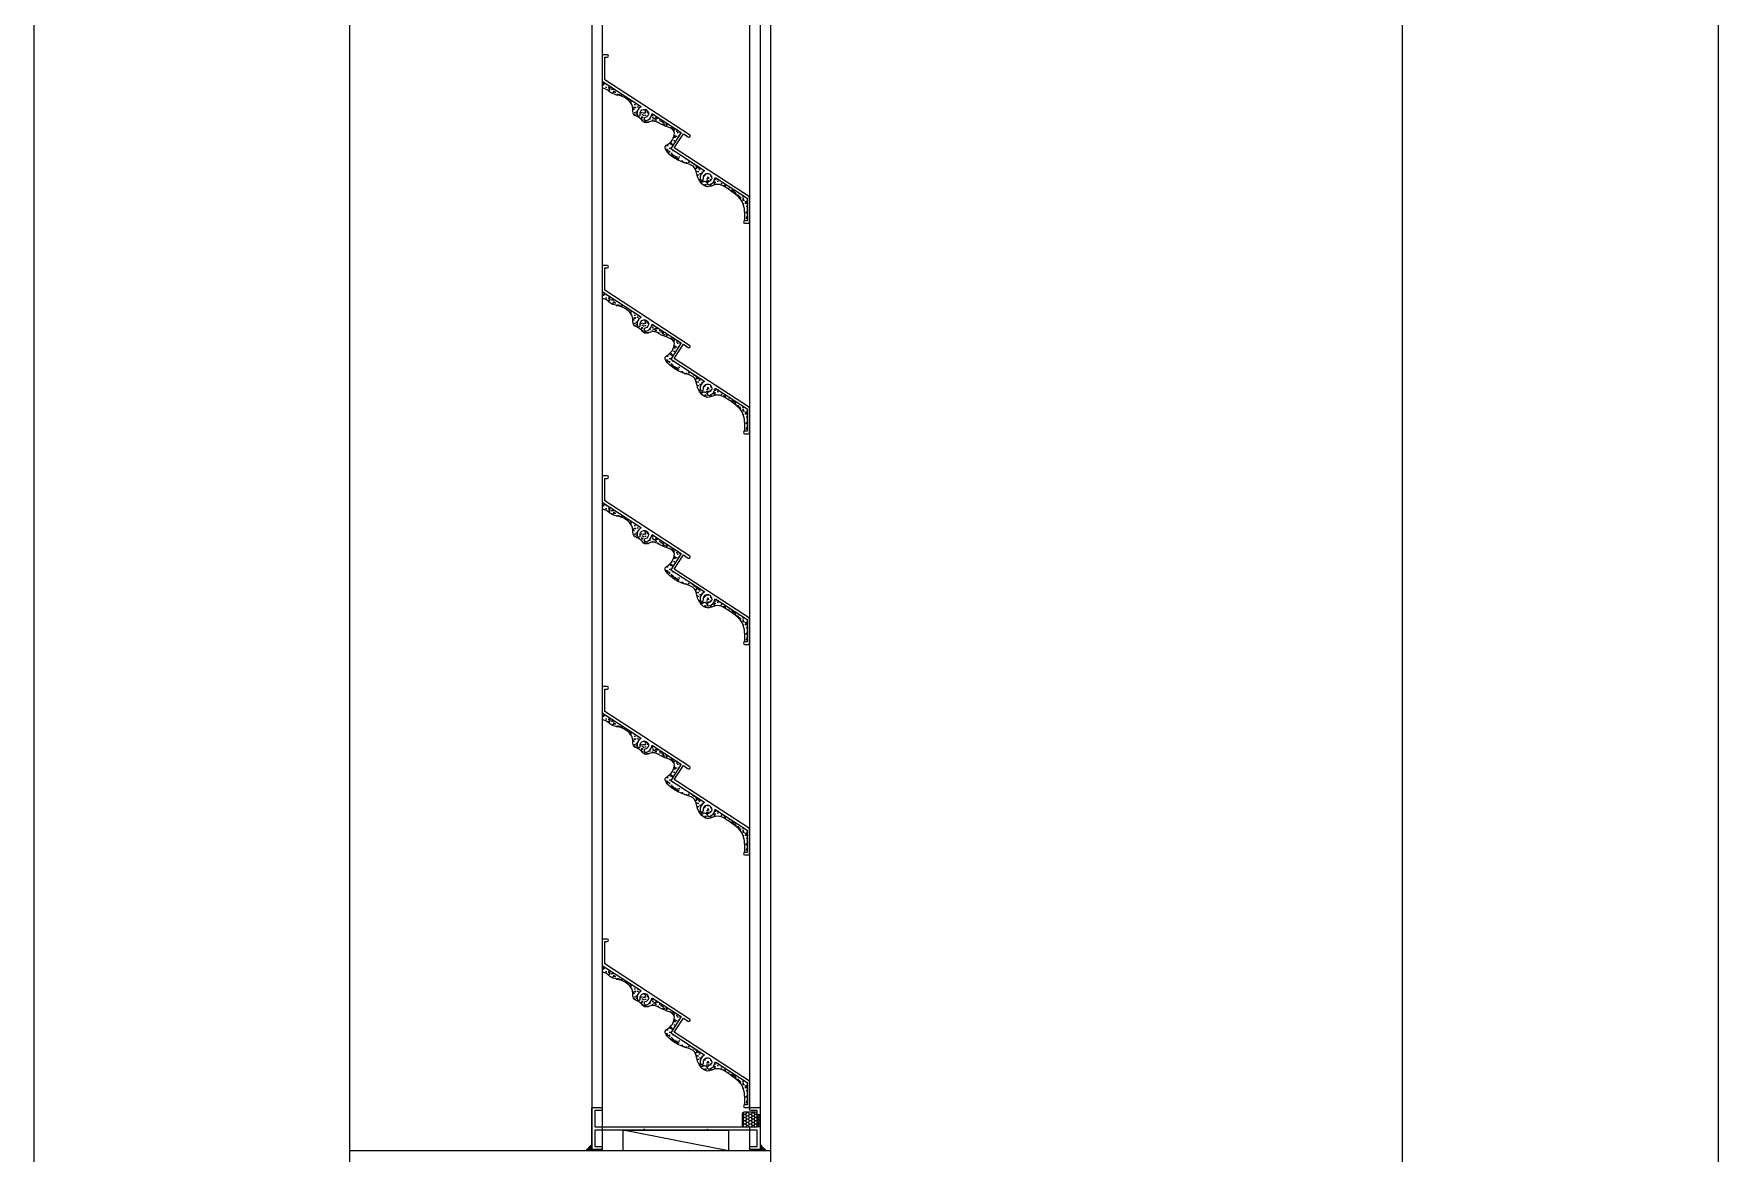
# Model space of a CAD drawing. Header units: millimetres. Extents: x 19868 to 801382, y -4805 to 85279.
# Drawn here: x 579688 to 580488, y 49038 to 49569 of the extents above; entities that cross this region are included whole.
import ezdxf

# ---------------------------------------------------------------- set-up
doc = ezdxf.new("R2010")
doc.units = ezdxf.units.MM
doc.header["$LTSCALE"] = 250
for name, color, linetype in [('A-ELE-4', 4, 'Continuous'), ('A-ELE-8', 8, 'Continuous'), ('A-ETC-8', 8, 'Continuous'), ('INSUL', 8, 'Continuous')]:
    doc.layers.add(name, color=color, linetype=linetype)

# ---------------------------------------------------------------- blocks, each defined once
blk = doc.blocks.new('A$C79923ea7')
at = {"layer": 'INSUL'}
h = blk.add_hatch(dxfattribs=at)
h.set_pattern_fill('AR-SAND', color=256, scale=0.05)
h.set_pattern_definition([(37.5, (-44677.3643, 109934.0882), (-0.080001565, 2.447066187), [0, -1.9304, 0, -2.159, 0, -2.06375]), (7.5, (-44677.3643, 109934.0882), (2.24761642, 3.5841255), [0, -1.0414, 0, -1.7399, 0, -0.66675]), (327.5, (-44678.9264, 109934.0882), (3.95496185, 0.007185923), [0, -0.635, 0, -2.286, 0, -2.9845]), (317.5, (-44678.9264, 109934.0882), (3.81778226, 1.11464662), [0, -0.3175, 0, -1.4986, 0, -1.7145])])
edge = h.paths.add_edge_path()
edge.add_arc((188.08, -3944.03), 0.3, 300.42503, 417, ccw=False)
edge.add_arc((190, -3947.3), 3.5, 480.42503, 551.17338)
edge.add_arc((187.3, -3947.84), 0.75, 191.17338, 371.17338)
edge.add_arc((190, -3947.3), 2, -77.17338, 191.17338, ccw=False)
edge.add_arc((190.61, -3949.99), 0.75, 462.82662, 642.82662)
edge.add_arc((190, -3947.3), 3.5, 282.82662, 353.57497)
edge.add_arc((193.78, -3947.73), 0.3, 417, 533.57497, ccw=False)
edge.add_line((193.94, -3947.48), (207.51, -3956.29))
edge.add_line((207.51, -3956.29), (202.49, -3964.01))
edge.add_line((202.49, -3964.01), (218.24, -3974.23))
edge.add_arc((218.08, -3974.48), 0.3, 300.42503, 417, ccw=False)
edge.add_arc((220, -3977.76), 3.5, 480.42503, 551.17338)
edge.add_arc((217.3, -3978.29), 0.75, 191.17338, 371.17338)
edge.add_arc((220, -3977.76), 2, -77.17338, 191.17338, ccw=False)
edge.add_arc((220.61, -3980.44), 0.75, 462.82662, 642.82662)
edge.add_arc((220, -3977.76), 3.5, 282.82662, 353.57497)
edge.add_arc((223.78, -3978.18), 0.3, 417, 533.57497, ccw=False)
edge.add_line((223.94, -3977.93), (238.8, -3987.58))
edge.add_line((238.8, -3987.58), (238.8, -3998.23))
edge.add_line((238.8, -3998.23), (237.6, -3998.23))
edge.add_spline(control_points=[(237.6, -3998.23), (237.72, -3995.27), (237.98, -3988.84), (230.99, -3984.1), (224.97, -3979.73), (219.86, -3983.12), (216.68, -3980.23), (214.93, -3977.34), (214.58, -3971.34), (206.57, -3971.43), (197.87, -3963.59), (203.13, -3961.01), (206.19, -3954.55), (198.48, -3953.34), (194.39, -3949.9), (190.03, -3952.73), (188.14, -3948.93), (184.28, -3948.33), (184.84, -3944.36), (182.67, -3940.46), (178.32, -3938.6), (173.82, -3937.98), (171.99, -3935.27), (170.27, -3935.37), (170, -3935.39)], knot_values=[0, 0, 0, 0, 8.903403, 16.972588, 24.386558, 28.464058, 32.376054, 35.250962, 38.890173, 48.28531, 57.322987, 58.527761, 64.920636, 71.793865, 76.258779, 80.217284, 83.010925, 86.979037, 89.314988, 93.488168, 99.635723, 102.710115, 106.902697, 107.715399, 107.715399, 107.715399, 107.715399], degree=3, periodic=0)
edge.add_line((170, -3935.39), (170, -3931.93))
edge.add_line((170, -3931.93), (188.24, -3943.78))
h = blk.add_hatch(dxfattribs=at)
h.set_pattern_fill('AR-SAND', color=256, scale=0.05)
h.set_pattern_definition([(37.5, (-44677.3643, 109834.0882), (-0.080001565, 2.447066187), [0, -1.9304, 0, -2.159, 0, -2.06375]), (7.5, (-44677.3643, 109834.0882), (2.24761642, 3.5841255), [0, -1.0414, 0, -1.7399, 0, -0.66675]), (327.5, (-44678.9264, 109834.0882), (3.95496185, 0.007185923), [0, -0.635, 0, -2.286, 0, -2.9845]), (317.5, (-44678.9264, 109834.0882), (3.81778226, 1.11464662), [0, -0.3175, 0, -1.4986, 0, -1.7145])])
edge = h.paths.add_edge_path()
edge.add_arc((188.08, -4044.03), 0.3, 300.42503, 417, ccw=False)
edge.add_arc((190, -4047.3), 3.5, 480.42503, 551.17338)
edge.add_arc((187.3, -4047.84), 0.75, 191.17338, 371.17338)
edge.add_arc((190, -4047.3), 2, -77.17338, 191.17338, ccw=False)
edge.add_arc((190.61, -4049.99), 0.75, 462.82662, 642.82662)
edge.add_arc((190, -4047.3), 3.5, 282.82662, 353.57497)
edge.add_arc((193.78, -4047.73), 0.3, 417, 533.57497, ccw=False)
edge.add_line((193.94, -4047.48), (207.51, -4056.29))
edge.add_line((207.51, -4056.29), (202.49, -4064.01))
edge.add_line((202.49, -4064.01), (218.24, -4074.23))
edge.add_arc((218.08, -4074.48), 0.3, 300.42503, 417, ccw=False)
edge.add_arc((220, -4077.76), 3.5, 480.42503, 551.17338)
edge.add_arc((217.3, -4078.29), 0.75, 191.17338, 371.17338)
edge.add_arc((220, -4077.76), 2, -77.17338, 191.17338, ccw=False)
edge.add_arc((220.61, -4080.44), 0.75, 462.82662, 642.82662)
edge.add_arc((220, -4077.76), 3.5, 282.82662, 353.57497)
edge.add_arc((223.78, -4078.18), 0.3, 417, 533.57497, ccw=False)
edge.add_line((223.94, -4077.93), (238.8, -4087.58))
edge.add_line((238.8, -4087.58), (238.8, -4098.23))
edge.add_line((238.8, -4098.23), (237.6, -4098.23))
edge.add_spline(control_points=[(237.6, -4098.23), (237.72, -4095.27), (237.98, -4088.84), (230.99, -4084.1), (224.97, -4079.73), (219.86, -4083.12), (216.68, -4080.23), (214.93, -4077.34), (214.58, -4071.34), (206.57, -4071.43), (197.87, -4063.59), (203.13, -4061.01), (206.19, -4054.55), (198.48, -4053.34), (194.39, -4049.9), (190.03, -4052.73), (188.14, -4048.93), (184.28, -4048.33), (184.84, -4044.36), (182.67, -4040.46), (178.32, -4038.6), (173.82, -4037.98), (171.99, -4035.27), (170.27, -4035.37), (170, -4035.39)], knot_values=[0, 0, 0, 0, 8.903403, 16.972588, 24.386558, 28.464058, 32.376054, 35.250962, 38.890173, 48.28531, 57.322987, 58.527761, 64.920636, 71.793865, 76.258779, 80.217284, 83.010925, 86.979037, 89.314988, 93.488168, 99.635723, 102.710115, 106.902697, 107.715399, 107.715399, 107.715399, 107.715399], degree=3, periodic=0)
edge.add_line((170, -4035.39), (170, -4031.93))
edge.add_line((170, -4031.93), (188.24, -4043.78))
h = blk.add_hatch(dxfattribs=at)
h.set_pattern_fill('AR-SAND', color=256, scale=0.05)
h.set_pattern_definition([(37.5, (-44677.3643, 109734.0882), (-0.080001565, 2.447066187), [0, -1.9304, 0, -2.159, 0, -2.06375]), (7.5, (-44677.3643, 109734.0882), (2.24761642, 3.5841255), [0, -1.0414, 0, -1.7399, 0, -0.66675]), (327.5, (-44678.9264, 109734.0882), (3.95496185, 0.007185923), [0, -0.635, 0, -2.286, 0, -2.9845]), (317.5, (-44678.9264, 109734.0882), (3.81778226, 1.11464662), [0, -0.3175, 0, -1.4986, 0, -1.7145])])
edge = h.paths.add_edge_path()
edge.add_arc((188.08, -4144.03), 0.3, 300.42503, 417, ccw=False)
edge.add_arc((190, -4147.3), 3.5, 480.42503, 551.17338)
edge.add_arc((187.3, -4147.84), 0.75, 191.17338, 371.17338)
edge.add_arc((190, -4147.3), 2, -77.17338, 191.17338, ccw=False)
edge.add_arc((190.61, -4149.99), 0.75, 462.82662, 642.82662)
edge.add_arc((190, -4147.3), 3.5, 282.82662, 353.57497)
edge.add_arc((193.78, -4147.73), 0.3, 417, 533.57497, ccw=False)
edge.add_line((193.94, -4147.48), (207.51, -4156.29))
edge.add_line((207.51, -4156.29), (202.49, -4164.01))
edge.add_line((202.49, -4164.01), (218.24, -4174.23))
edge.add_arc((218.08, -4174.48), 0.3, 300.42503, 417, ccw=False)
edge.add_arc((220, -4177.76), 3.5, 480.42503, 551.17338)
edge.add_arc((217.3, -4178.29), 0.75, 191.17338, 371.17338)
edge.add_arc((220, -4177.76), 2, -77.17338, 191.17338, ccw=False)
edge.add_arc((220.61, -4180.44), 0.75, 462.82662, 642.82662)
edge.add_arc((220, -4177.76), 3.5, 282.82662, 353.57497)
edge.add_arc((223.78, -4178.18), 0.3, 417, 533.57497, ccw=False)
edge.add_line((223.94, -4177.93), (238.8, -4187.58))
edge.add_line((238.8, -4187.58), (238.8, -4198.23))
edge.add_line((238.8, -4198.23), (237.6, -4198.23))
edge.add_spline(control_points=[(237.6, -4198.23), (237.72, -4195.27), (237.98, -4188.84), (230.99, -4184.1), (224.97, -4179.73), (219.86, -4183.12), (216.68, -4180.23), (214.93, -4177.34), (214.58, -4171.34), (206.57, -4171.43), (197.87, -4163.59), (203.13, -4161.01), (206.19, -4154.55), (198.48, -4153.34), (194.39, -4149.9), (190.03, -4152.73), (188.14, -4148.93), (184.28, -4148.33), (184.84, -4144.36), (182.67, -4140.46), (178.32, -4138.6), (173.82, -4137.98), (171.99, -4135.27), (170.27, -4135.37), (170, -4135.39)], knot_values=[0, 0, 0, 0, 8.903403, 16.972588, 24.386558, 28.464058, 32.376054, 35.250962, 38.890173, 48.28531, 57.322987, 58.527761, 64.920636, 71.793865, 76.258779, 80.217284, 83.010925, 86.979037, 89.314988, 93.488168, 99.635723, 102.710115, 106.902697, 107.715399, 107.715399, 107.715399, 107.715399], degree=3, periodic=0)
edge.add_line((170, -4135.39), (170, -4131.93))
edge.add_line((170, -4131.93), (188.24, -4143.78))
h = blk.add_hatch(dxfattribs=at)
h.set_pattern_fill('AR-SAND', color=256, scale=0.05)
h.set_pattern_definition([(37.5, (-44677.3643, 109634.0882), (-0.080001565, 2.447066187), [0, -1.9304, 0, -2.159, 0, -2.06375]), (7.5, (-44677.3643, 109634.0882), (2.24761642, 3.5841255), [0, -1.0414, 0, -1.7399, 0, -0.66675]), (327.5, (-44678.9264, 109634.0882), (3.95496185, 0.007185923), [0, -0.635, 0, -2.286, 0, -2.9845]), (317.5, (-44678.9264, 109634.0882), (3.81778226, 1.11464662), [0, -0.3175, 0, -1.4986, 0, -1.7145])])
edge = h.paths.add_edge_path()
edge.add_arc((188.08, -4244.03), 0.3, 300.42503, 417, ccw=False)
edge.add_arc((190, -4247.3), 3.5, 480.42503, 551.17338)
edge.add_arc((187.3, -4247.84), 0.75, 191.17338, 371.17338)
edge.add_arc((190, -4247.3), 2, -77.17338, 191.17338, ccw=False)
edge.add_arc((190.61, -4249.99), 0.75, 462.82662, 642.82662)
edge.add_arc((190, -4247.3), 3.5, 282.82662, 353.57497)
edge.add_arc((193.78, -4247.73), 0.3, 417, 533.57497, ccw=False)
edge.add_line((193.94, -4247.48), (207.51, -4256.29))
edge.add_line((207.51, -4256.29), (202.49, -4264.01))
edge.add_line((202.49, -4264.01), (218.24, -4274.23))
edge.add_arc((218.08, -4274.48), 0.3, 300.42503, 417, ccw=False)
edge.add_arc((220, -4277.76), 3.5, 480.42503, 551.17338)
edge.add_arc((217.3, -4278.29), 0.75, 191.17338, 371.17338)
edge.add_arc((220, -4277.76), 2, -77.17338, 191.17338, ccw=False)
edge.add_arc((220.61, -4280.44), 0.75, 462.82662, 642.82662)
edge.add_arc((220, -4277.76), 3.5, 282.82662, 353.57497)
edge.add_arc((223.78, -4278.18), 0.3, 417, 533.57497, ccw=False)
edge.add_line((223.94, -4277.93), (238.8, -4287.58))
edge.add_line((238.8, -4287.58), (238.8, -4298.23))
edge.add_line((238.8, -4298.23), (237.6, -4298.23))
edge.add_spline(control_points=[(237.6, -4298.23), (237.72, -4295.27), (237.98, -4288.84), (230.99, -4284.1), (224.97, -4279.73), (219.86, -4283.12), (216.68, -4280.23), (214.93, -4277.34), (214.58, -4271.34), (206.57, -4271.43), (197.87, -4263.59), (203.13, -4261.01), (206.19, -4254.55), (198.48, -4253.34), (194.39, -4249.9), (190.03, -4252.73), (188.14, -4248.93), (184.28, -4248.33), (184.84, -4244.36), (182.67, -4240.46), (178.32, -4238.6), (173.82, -4237.98), (171.99, -4235.27), (170.27, -4235.37), (170, -4235.39)], knot_values=[0, 0, 0, 0, 8.903403, 16.972588, 24.386558, 28.464058, 32.376054, 35.250962, 38.890173, 48.28531, 57.322987, 58.527761, 64.920636, 71.793865, 76.258779, 80.217284, 83.010925, 86.979037, 89.314988, 93.488168, 99.635723, 102.710115, 106.902697, 107.715399, 107.715399, 107.715399, 107.715399], degree=3, periodic=0)
edge.add_line((170, -4235.39), (170, -4231.93))
edge.add_line((170, -4231.93), (188.24, -4243.78))
h = blk.add_hatch(dxfattribs=at)
h.set_pattern_fill('AR-SAND', color=256, scale=0.05)
h.set_pattern_definition([(37.5, (-44677.3643, 109514.1566), (-0.080001565, 2.447066187), [0, -1.9304, 0, -2.159, 0, -2.06375]), (7.5, (-44677.3643, 109514.1566), (2.24761642, 3.5841255), [0, -1.0414, 0, -1.7399, 0, -0.66675]), (327.5, (-44678.9264, 109514.1566), (3.95496185, 0.007185923), [0, -0.635, 0, -2.286, 0, -2.9845]), (317.5, (-44678.9264, 109514.1566), (3.81778226, 1.11464662), [0, -0.3175, 0, -1.4986, 0, -1.7145])])
edge = h.paths.add_edge_path()
edge.add_arc((188.08, -4363.96), 0.3, 300.42503, 417, ccw=False)
edge.add_arc((190, -4367.24), 3.5, 480.42503, 551.17338)
edge.add_arc((187.3, -4367.77), 0.75, 191.17338, 371.17338)
edge.add_arc((190, -4367.24), 2, -77.17338, 191.17338, ccw=False)
edge.add_arc((190.61, -4369.92), 0.75, 462.82662, 642.82662)
edge.add_arc((190, -4367.24), 3.5, 282.82662, 353.57497)
edge.add_arc((193.78, -4367.66), 0.3, 417, 533.57497, ccw=False)
edge.add_line((193.94, -4367.41), (207.51, -4376.22))
edge.add_line((207.51, -4376.22), (202.49, -4383.94))
edge.add_line((202.49, -4383.94), (218.24, -4394.16))
edge.add_arc((218.08, -4394.41), 0.3, 300.42503, 417, ccw=False)
edge.add_arc((220, -4397.69), 3.5, 480.42503, 551.17338)
edge.add_arc((217.3, -4398.22), 0.75, 191.17338, 371.17338)
edge.add_arc((220, -4397.69), 2, -77.17338, 191.17338, ccw=False)
edge.add_arc((220.61, -4400.37), 0.75, 462.82662, 642.82662)
edge.add_arc((220, -4397.69), 3.5, 282.82662, 353.57497)
edge.add_arc((223.78, -4398.12), 0.3, 417, 533.57497, ccw=False)
edge.add_line((223.94, -4397.86), (238.8, -4407.51))
edge.add_line((238.8, -4407.51), (238.8, -4418.16))
edge.add_line((238.8, -4418.16), (237.6, -4418.16))
edge.add_spline(control_points=[(237.6, -4418.16), (237.72, -4415.2), (237.98, -4408.78), (230.99, -4404.03), (224.97, -4399.66), (219.86, -4403.05), (216.68, -4400.17), (214.93, -4397.27), (214.58, -4391.27), (206.57, -4391.37), (197.87, -4383.52), (203.13, -4380.94), (206.19, -4374.49), (198.48, -4373.27), (194.39, -4369.83), (190.03, -4372.67), (188.14, -4368.86), (184.28, -4368.26), (184.84, -4364.29), (182.67, -4360.39), (178.32, -4358.53), (173.82, -4357.91), (171.99, -4355.21), (170.27, -4355.3), (170, -4355.32)], knot_values=[0, 0, 0, 0, 8.903403, 16.972588, 24.386558, 28.464058, 32.376054, 35.250962, 38.890173, 48.28531, 57.322987, 58.527761, 64.920636, 71.793865, 76.258779, 80.217284, 83.010925, 86.979037, 89.314988, 93.488168, 99.635723, 102.710115, 106.902697, 107.715399, 107.715399, 107.715399, 107.715399], degree=3, periodic=0)
edge.add_line((170, -4355.32), (170, -4351.86))
edge.add_line((170, -4351.86), (188.24, -4363.71))
h = blk.add_hatch(dxfattribs=at)
h.set_pattern_fill('AR-SAND', color=256, scale=0.05)
h.set_pattern_definition([(37.5, (-44677.3643, 109514.1566), (-0.080001565, 2.447066187), [0, -1.9304, 0, -2.159, 0, -2.06375]), (7.5, (-44677.3643, 109514.1566), (2.24761642, 3.5841255), [0, -1.0414, 0, -1.7399, 0, -0.66675]), (327.5, (-44678.9264, 109514.1566), (3.95496185, 0.007185923), [0, -0.635, 0, -2.286, 0, -2.9845]), (317.5, (-44678.9264, 109514.1566), (3.81778226, 1.11464662), [0, -0.3175, 0, -1.4986, 0, -1.7145])])
edge = h.paths.add_edge_path()
edge.add_arc((188.08, -4363.96), 0.3, 300.42503, 417, ccw=False)
edge.add_arc((190, -4367.24), 3.5, 480.42503, 551.17338)
edge.add_arc((187.3, -4367.77), 0.75, 191.17338, 371.17338)
edge.add_arc((190, -4367.24), 2, -77.17338, 191.17338, ccw=False)
edge.add_arc((190.61, -4369.92), 0.75, 462.82662, 642.82662)
edge.add_arc((190, -4367.24), 3.5, 282.82662, 353.57497)
edge.add_arc((193.78, -4367.66), 0.3, 417, 533.57497, ccw=False)
edge.add_line((193.94, -4367.41), (207.51, -4376.22))
edge.add_line((207.51, -4376.22), (202.49, -4383.94))
edge.add_line((202.49, -4383.94), (218.24, -4394.16))
edge.add_arc((218.08, -4394.41), 0.3, 300.42503, 417, ccw=False)
edge.add_arc((220, -4397.69), 3.5, 480.42503, 551.17338)
edge.add_arc((217.3, -4398.22), 0.75, 191.17338, 371.17338)
edge.add_arc((220, -4397.69), 2, -77.17338, 191.17338, ccw=False)
edge.add_arc((220.61, -4400.37), 0.75, 462.82662, 642.82662)
edge.add_arc((220, -4397.69), 3.5, 282.82662, 353.57497)
edge.add_arc((223.78, -4398.12), 0.3, 417, 533.57497, ccw=False)
edge.add_line((223.94, -4397.86), (238.8, -4407.51))
edge.add_line((238.8, -4407.51), (238.8, -4418.16))
edge.add_line((238.8, -4418.16), (237.6, -4418.16))
edge.add_spline(control_points=[(237.6, -4418.16), (237.72, -4415.2), (237.98, -4408.78), (230.99, -4404.03), (224.97, -4399.66), (219.86, -4403.05), (216.68, -4400.17), (214.93, -4397.27), (214.58, -4391.27), (206.57, -4391.37), (197.87, -4383.52), (203.13, -4380.94), (206.19, -4374.49), (198.48, -4373.27), (194.39, -4369.83), (190.03, -4372.67), (188.14, -4368.86), (184.28, -4368.26), (184.84, -4364.29), (182.67, -4360.39), (178.32, -4358.53), (173.82, -4357.91), (171.99, -4355.21), (170.27, -4355.3), (170, -4355.32)], knot_values=[0, 0, 0, 0, 8.903403, 16.972588, 24.386558, 28.464058, 32.376054, 35.250962, 38.890173, 48.28531, 57.322987, 58.527761, 64.920636, 71.793865, 76.258779, 80.217284, 83.010925, 86.979037, 89.314988, 93.488168, 99.635723, 102.710115, 106.902697, 107.715399, 107.715399, 107.715399, 107.715399], degree=3, periodic=0)
edge.add_line((170, -4355.32), (170, -4351.86))
edge.add_line((170, -4351.86), (188.24, -4363.71))
h = blk.add_hatch(dxfattribs=at)
h.set_pattern_fill('HONEY', color=256, scale=7, angle=180)
h.set_pattern_definition([(180, (-53304.8533, 22411.35245), (-1.3125, -0.757772228), [0.875, -1.75]), (300, (-53304.8533, 22411.35245), (1.3125, -0.757772228), [0.875, -1.75]), (240, (-53304.8533, 22411.35245), (-9e-16, -1.515544457), [-1.75, 0.875])])
edge = h.paths.add_edge_path()
edge.add_line((237.2, -4428.61), (242.8, -4428.61))
edge.add_arc((242.8, -4427.91), 0.7, 270, 360)
edge.add_line((243.5, -4427.91), (243.5, -4422.31))
edge.add_arc((242.8, -4422.31), 0.7, 0, 90)
edge.add_line((242.8, -4421.61), (237.2, -4421.61))
edge.add_arc((237.2, -4422.31), 0.7, 90, 180)
edge.add_line((236.5, -4422.31), (236.5, -4427.91))
edge.add_arc((237.2, -4427.91), 0.7, 180, 270)
h = blk.add_hatch(dxfattribs=at)
h.set_pattern_fill('DASH', color=256, scale=3, angle=270)
h.set_pattern_definition([(270, (-44212.57697, -6548.4915), (0.375, -0.375), [0.375, -0.375])])
h.paths.add_polyline_path([(245, -4428.61), (243.5, -4428.61), (243.5, -4422.61), (245, -4422.61)])
h = blk.add_hatch(dxfattribs=at)
h.set_pattern_fill('DOTS', color=256, scale=0.2, angle=90)
h.set_pattern_definition([(270, (-1455.99214, 4968.7293), (0.3175, -0.15875), [0, -0.3175])])
h.paths.add_polyline_path([(165, -4439.06), (165, -4439.86), (162, -4439.86, 0.068271), (165, -4436.86)])
h = blk.add_hatch(dxfattribs=at)
h.set_pattern_fill('DOTS', color=256, scale=0.2, angle=90)
h.set_pattern_definition([(270, (-1435.99214, 4968.7293), (0.3175, -0.15875), [0, -0.3175])])
h.paths.add_polyline_path([(245, -4439.06), (245, -4439.86), (248, -4439.86, -0.068271), (245, -4436.86)])
for p, q in [((50, -3059.86), (50, -4439.86)), ((250, -4439.86), (250, -3059.86)), ((170, -3079.61), (170, -4439.86)), ((165, -3080.06), (165, -4439.86)), ((240, -3080.13), (240, -4420.11)), ((245, -3080.06), (245, -4439.86)), ((230, -4439.86), (180, -4430.11)), ((240, -4428.61), (240, -4439.86))]:
    blk.add_line(p, q, dxfattribs=at)
at = {"layer": 'INSUL', "elevation": 0}
for points in [[(172.4, -3920.63, 1), (172.4, -3919.43), (170.3, -3919.43, 0.414214), (170, -3919.73), (170, -3931.93), (188.24, -3943.78, -0.557593), (188.23, -3944.29, 0.318892), (186.57, -3947.98, 1), (188.04, -3947.69, -2.365798), (190.44, -3949.25, 1), (190.78, -3950.72, 0.318892), (193.48, -3947.7, -0.557593), (193.94, -3947.48), (207.51, -3956.29), (202.49, -3964.01), (218.24, -3974.23, -0.557593), (218.23, -3974.74, 0.318892), (216.57, -3978.44, 1), (218.04, -3978.15, -2.365798), (220.44, -3979.71, 1), (220.78, -3981.17, 0.318892), (223.48, -3978.15, -0.557593), (223.94, -3977.93), (238.8, -3987.58), (238.8, -3998.23), (237.6, -3998.23, 1), (237.6, -3999.43), (239.7, -3999.43, 0.414214), (240, -3999.13), (240, -3986.93), (204.15, -3963.65), (208.51, -3956.94), (210.86, -3958.46, 1), (211.51, -3957.46), (171.2, -3931.28), (171.2, -3920.63)], [(172.4, -4020.63, 1), (172.4, -4019.43), (170.3, -4019.43, 0.414214), (170, -4019.73), (170, -4031.93), (188.24, -4043.78, -0.557593), (188.23, -4044.29, 0.318892), (186.57, -4047.98, 1), (188.04, -4047.69, -2.365798), (190.44, -4049.25, 1), (190.78, -4050.72, 0.318892), (193.48, -4047.7, -0.557593), (193.94, -4047.48), (207.51, -4056.29), (202.49, -4064.01), (218.24, -4074.23, -0.557593), (218.23, -4074.74, 0.318892), (216.57, -4078.44, 1), (218.04, -4078.15, -2.365798), (220.44, -4079.71, 1), (220.78, -4081.17, 0.318892), (223.48, -4078.15, -0.557593), (223.94, -4077.93), (238.8, -4087.58), (238.8, -4098.23), (237.6, -4098.23, 1), (237.6, -4099.43), (239.7, -4099.43, 0.414214), (240, -4099.13), (240, -4086.93), (204.15, -4063.65), (208.51, -4056.94), (210.86, -4058.46, 1), (211.51, -4057.46), (171.2, -4031.28), (171.2, -4020.63)], [(172.4, -4120.63, 1), (172.4, -4119.43), (170.3, -4119.43, 0.414214), (170, -4119.73), (170, -4131.93), (188.24, -4143.78, -0.557593), (188.23, -4144.29, 0.318892), (186.57, -4147.98, 1), (188.04, -4147.69, -2.365798), (190.44, -4149.25, 1), (190.78, -4150.72, 0.318892), (193.48, -4147.7, -0.557593), (193.94, -4147.48), (207.51, -4156.29), (202.49, -4164.01), (218.24, -4174.23, -0.557593), (218.23, -4174.74, 0.318892), (216.57, -4178.44, 1), (218.04, -4178.15, -2.365798), (220.44, -4179.71, 1), (220.78, -4181.17, 0.318892), (223.48, -4178.15, -0.557593), (223.94, -4177.93), (238.8, -4187.58), (238.8, -4198.23), (237.6, -4198.23, 1), (237.6, -4199.43), (239.7, -4199.43, 0.414214), (240, -4199.13), (240, -4186.93), (204.15, -4163.65), (208.51, -4156.94), (210.86, -4158.46, 1), (211.51, -4157.46), (171.2, -4131.28), (171.2, -4120.63)], [(172.4, -4220.63, 1), (172.4, -4219.43), (170.3, -4219.43, 0.414214), (170, -4219.73), (170, -4231.93), (188.24, -4243.78, -0.557593), (188.23, -4244.29, 0.318892), (186.57, -4247.98, 1), (188.04, -4247.69, -2.365798), (190.44, -4249.25, 1), (190.78, -4250.72, 0.318892), (193.48, -4247.7, -0.557593), (193.94, -4247.48), (207.51, -4256.29), (202.49, -4264.01), (218.24, -4274.23, -0.557593), (218.23, -4274.74, 0.318892), (216.57, -4278.44, 1), (218.04, -4278.15, -2.365798), (220.44, -4279.71, 1), (220.78, -4281.17, 0.318892), (223.48, -4278.15, -0.557593), (223.94, -4277.93), (238.8, -4287.58), (238.8, -4298.23), (237.6, -4298.23, 1), (237.6, -4299.43), (239.7, -4299.43, 0.414214), (240, -4299.13), (240, -4286.93), (204.15, -4263.65), (208.51, -4256.94), (210.86, -4258.46, 1), (211.51, -4257.46), (171.2, -4231.28), (171.2, -4220.63)], [(172.4, -4340.56, 1), (172.4, -4339.36), (170.3, -4339.36, 0.414214), (170, -4339.66), (170, -4351.86), (188.24, -4363.71, -0.557593), (188.23, -4364.22, 0.318892), (186.57, -4367.91, 1), (188.04, -4367.62, -2.365798), (190.44, -4369.19, 1), (190.78, -4370.65, 0.318892), (193.48, -4367.63, -0.557593), (193.94, -4367.41), (207.51, -4376.22), (202.49, -4383.94), (218.24, -4394.16, -0.557593), (218.23, -4394.67, 0.318892), (216.57, -4398.37, 1), (218.04, -4398.08, -2.365798), (220.44, -4399.64, 1), (220.78, -4401.1, 0.318892), (223.48, -4398.08, -0.557593), (223.94, -4397.86), (238.8, -4407.51), (238.8, -4418.16), (237.6, -4418.16, 1), (237.6, -4419.36), (239.7, -4419.36, 0.414214), (240, -4419.06), (240, -4406.86), (204.15, -4383.58), (208.51, -4376.87), (210.86, -4378.4, 1), (211.51, -4377.39), (171.2, -4351.21), (171.2, -4340.56)]]:
    blk.add_lwpolyline(points, format="xyb", close=True, dxfattribs=at)
at = {"layer": 'INSUL'}
for points in [[(172.4, -4340.56, 1), (172.4, -4339.36), (170.3, -4339.36, 0.414214), (170, -4339.66), (170, -4351.86), (188.24, -4363.71, -0.557593), (188.23, -4364.22, 0.318892), (186.57, -4367.91, 1), (188.04, -4367.62, -2.365798), (190.44, -4369.19, 1), (190.78, -4370.65, 0.318892), (193.48, -4367.63, -0.557593), (193.94, -4367.41), (207.51, -4376.22), (202.49, -4383.94), (218.24, -4394.16, -0.557593), (218.23, -4394.67, 0.318892), (216.57, -4398.37, 1), (218.04, -4398.08, -2.365798), (220.44, -4399.64, 1), (220.78, -4401.1, 0.318892), (223.48, -4398.08, -0.557593), (223.94, -4397.86), (238.8, -4407.51), (238.8, -4418.16), (237.6, -4418.16, 1), (237.6, -4419.36), (239.7, -4419.36, 0.414214), (240, -4419.06), (240, -4406.86), (204.15, -4383.58), (208.51, -4376.87), (210.86, -4378.4, 1), (211.51, -4377.39), (171.2, -4351.21), (171.2, -4340.56)], [(190.5, -4430.11), (190, -4429.61), (189.5, -4430.11), (166.5, -4430.11), (166.5, -4437.86), (169.25, -4437.86, -1), (169.25, -4439.36), (165.3, -4439.36, -0.414214), (165, -4439.06), (165, -4419.66, -0.414214), (165.3, -4419.36), (169.25, -4419.36, -1), (169.25, -4420.86), (166.5, -4420.86), (166.5, -4428.61), (243.5, -4428.61), (243.5, -4420.86), (240.75, -4420.86, -1), (240.75, -4419.36), (244.7, -4419.36, -0.414214), (245, -4419.66), (245, -4439.06, -0.414214), (244.7, -4439.36), (240.75, -4439.36, -1), (240.75, -4437.86), (243.5, -4437.86), (243.5, -4430.11), (220.5, -4430.11), (220, -4429.61), (219.5, -4430.11)], [(237.2, -4428.61), (242.8, -4428.61, 0.414214), (243.5, -4427.91), (243.5, -4422.31, 0.414214), (242.8, -4421.61), (237.2, -4421.61, 0.414214), (236.5, -4422.31), (236.5, -4427.91, 0.414214)]]:
    blk.add_lwpolyline(points, format="xyb", close=True, dxfattribs=at)
for points in [[(245, -4428.61), (243.5, -4428.61), (243.5, -4422.61), (245, -4422.61)], [(230, -4439.86), (180, -4439.86), (180, -4430.11), (230, -4430.11)], [(250, -4499.86), (250, -4439.86), (50, -4439.86), (50, -4499.86)]]:
    blk.add_lwpolyline(points, close=True, dxfattribs=at)
for centre, start, end in [((152.57, -4427.43), 307.18888, 322.81112), ((257.43, -4427.43), 217.18888, 232.81112)]:
    blk.add_arc(centre, 15.61, start, end, dxfattribs=at)
at = {"layer": 'INSUL', "start_tangent": (0.040343, 0.999186), "end_tangent": (-0.998408, -0.056397)}
for points in [[(237.6, -3998.23), (236.58, -3989.39), (230.71, -3983.85), (223.83, -3981.1), (219.88, -3982.14), (216.66, -3979.93), (215.24, -3977.43), (214.36, -3973.9), (206.06, -3969.5), (200.45, -3962.41), (201.47, -3961.76), (204.1, -3955.93), (198.13, -3952.52), (193.97, -3950.91), (190.07, -3951.62), (188.06, -3949.68), (184.78, -3947.44), (184.55, -3945.12), (182.75, -3941.35), (177.28, -3938.55), (174.34, -3937.66), (170.81, -3935.39), (170, -3935.39)], [(237.6, -4098.23), (236.58, -4089.39), (230.71, -4083.85), (223.83, -4081.1), (219.88, -4082.14), (216.66, -4079.93), (215.24, -4077.43), (214.36, -4073.9), (206.06, -4069.5), (200.45, -4062.41), (201.47, -4061.76), (204.1, -4055.93), (198.13, -4052.52), (193.97, -4050.91), (190.07, -4051.62), (188.06, -4049.68), (184.78, -4047.44), (184.55, -4045.12), (182.75, -4041.35), (177.28, -4038.55), (174.34, -4037.66), (170.81, -4035.39), (170, -4035.39)], [(237.6, -4198.23), (236.58, -4189.39), (230.71, -4183.85), (223.83, -4181.1), (219.88, -4182.14), (216.66, -4179.93), (215.24, -4177.43), (214.36, -4173.9), (206.06, -4169.5), (200.45, -4162.41), (201.47, -4161.76), (204.1, -4155.93), (198.13, -4152.52), (193.97, -4150.91), (190.07, -4151.62), (188.06, -4149.68), (184.78, -4147.44), (184.55, -4145.12), (182.75, -4141.35), (177.28, -4138.55), (174.34, -4137.66), (170.81, -4135.39), (170, -4135.39)], [(237.6, -4298.23), (236.58, -4289.39), (230.71, -4283.85), (223.83, -4281.1), (219.88, -4282.14), (216.66, -4279.93), (215.24, -4277.43), (214.36, -4273.9), (206.06, -4269.5), (200.45, -4262.41), (201.47, -4261.76), (204.1, -4255.93), (198.13, -4252.52), (193.97, -4250.91), (190.07, -4251.62), (188.06, -4249.68), (184.78, -4247.44), (184.55, -4245.12), (182.75, -4241.35), (177.28, -4238.55), (174.34, -4237.66), (170.81, -4235.39), (170, -4235.39)], [(237.6, -4418.16), (236.58, -4409.32), (230.71, -4403.78), (223.83, -4401.04), (219.88, -4402.08), (216.66, -4399.86), (215.24, -4397.36), (214.36, -4393.83), (206.06, -4389.43), (200.45, -4382.34), (201.47, -4381.69), (204.1, -4375.86), (198.13, -4372.45), (193.97, -4370.85), (190.07, -4371.55), (188.06, -4369.61), (184.78, -4367.37), (184.55, -4365.05), (182.75, -4361.29), (177.28, -4358.48), (174.34, -4357.59), (170.81, -4355.32), (170, -4355.32)], [(237.6, -4418.16), (236.58, -4409.32), (230.71, -4403.78), (223.83, -4401.04), (219.88, -4402.08), (216.66, -4399.86), (215.24, -4397.36), (214.36, -4393.83), (206.06, -4389.43), (200.45, -4382.34), (201.47, -4381.69), (204.1, -4375.86), (198.13, -4372.45), (193.97, -4370.85), (190.07, -4371.55), (188.06, -4369.61), (184.78, -4367.37), (184.55, -4365.05), (182.75, -4361.29), (177.28, -4358.48), (174.34, -4357.59), (170.81, -4355.32), (170, -4355.32)]]:
    blk.add_spline(points, degree=3, dxfattribs=at)

msp = doc.modelspace()

# ---------------------------------------------------------------- linework, layer by layer
at = {"layer": 'A-ELE-4'}
msp.add_lwpolyline([(580338.21, 51108.93), (580488.21, 51108.93), (580488.21, 43688.93), (580338.21, 43688.93)], close=True, dxfattribs=at)
at = {"layer": 'A-ELE-8'}
msp.add_line((579688.21, 50498.93), (579688.21, 48959, 0), dxfattribs=at)

# ---------------------------------------------------------------- block references
at = {"layer": 'A-ETC-8'}
msp.add_blockref('A$C79923ea7', (579788.21, 53478.79), dxfattribs=at)

doc.saveas('drawing.dxf')
